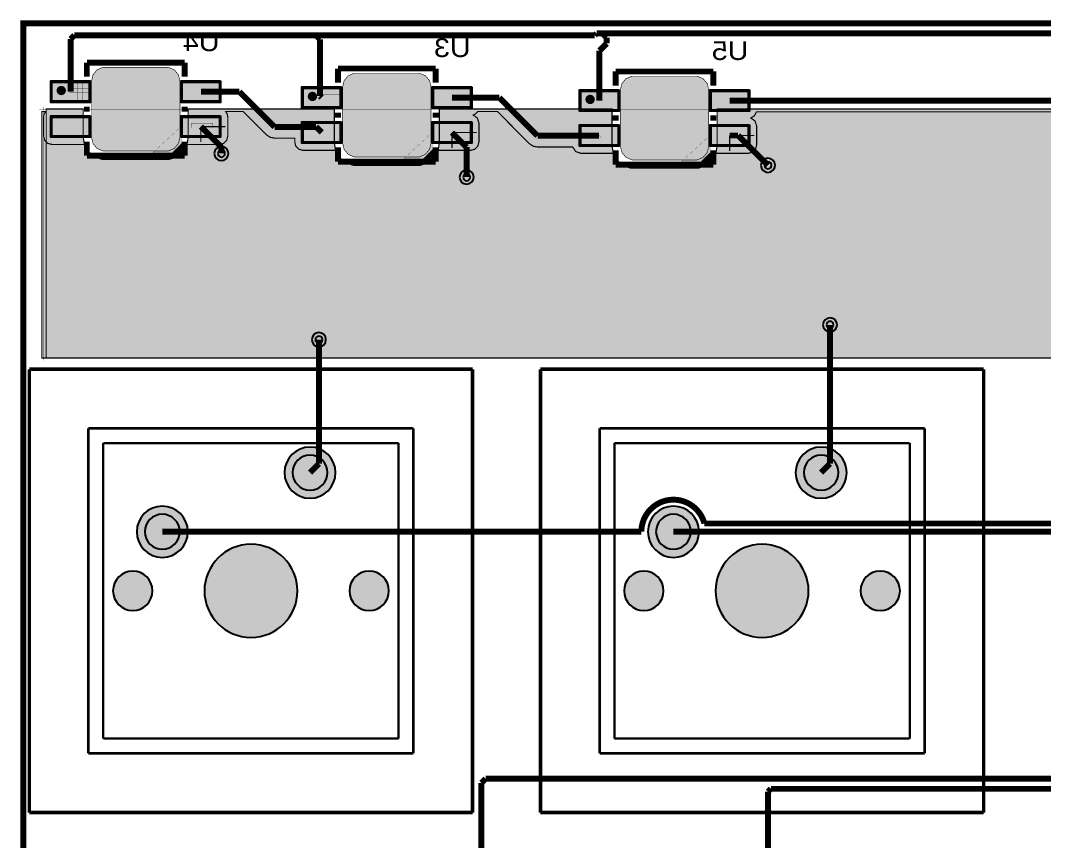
# Model space of a CAD drawing. Header units: millimetres. Extents: x 0 to 100, y 0 to 101.
# Drawn here: x 0.76 to 44.78, y 61.75 to 97.03 of the extents above; entities that cross this region are included whole.
import ezdxf
from ezdxf.enums import TextEntityAlignment as Align

# ---------------------------------------------------------------- set-up
doc = ezdxf.new("R2010")
doc.units = ezdxf.units.MM
doc.header["$MEASUREMENT"] = 0
for name, color, linetype, true_color in [('Board-Outline-Layer', 7, 'Continuous', 0xff00ff), ('Bottom-Layer', 7, 'Continuous', 0x0000ff), ('Bottom-Paste-Mask-Layer', 7, 'Continuous', 0x800000), ('Bottom-Silkscreen-Layer', 7, 'Continuous', 0x66cc33), ('Bottom-Solder-Mask-Layer', 7, 'Continuous', 0xaa00ff), ('Document-Layer', 7, 'Continuous', 0xffffff), ('F.CrtYd', 7, 'Continuous', 0x9069e9), ('Hole-Layer', 7, 'Continuous', 0x222222), ('Multi-Layer', 7, 'Continuous', 0xc0c0c0), ('Top-Assembly-Layer', 7, 'Continuous', 0x33cc99), ('Top-Layer', 7, 'Continuous', 0xff0000), ('Top-Paste-Mask-Layer', 7, 'Continuous', 0x808080), ('Top-Silkscreen-Layer', 7, 'Continuous', 0xffcc00), ('Top-Solder-Mask-Layer', 7, 'Continuous', 0x800080)]:
    doc.layers.add(name, color=color, linetype=linetype, true_color=true_color)
doc.styles.get("Standard").update_dxf_attribs({"font": 'arial.ttf'})

msp = doc.modelspace()

# ---------------------------------------------------------------- hatches: boundary and pattern name
at = {"layer": 'Bottom-Layer'}
for points in [[(3.715, 94.378), (3.715, 93.558), (2.115, 93.558), (2.115, 94.378)], [(9.315, 94.378), (9.315, 93.558), (7.715, 93.558), (7.715, 94.378)], [(14.51, 94.124), (14.51, 93.304), (12.91, 93.304), (12.91, 94.124)], [(20.11, 94.124), (20.11, 93.304), (18.51, 93.304), (18.51, 94.124)], [(26.448, 93.997), (26.448, 93.177), (24.848, 93.177), (24.848, 93.997)], [(32.048, 93.997), (32.048, 93.177), (30.448, 93.177), (30.448, 93.997)], [(99.213, 93.117), (99.213, 82.525), (96.454, 82.525), (96.482, 82.927), (96.366, 83.314), (96.119, 83.633), (95.774, 83.843), (95.377, 83.916), (94.98, 83.843), (94.636, 83.633), (94.389, 83.314), (94.272, 82.927), (94.301, 82.525), (91.136, 82.525), (87.404, 86.257), (87.323, 86.551), (87.12, 86.778), (86.836, 86.89), (86.532, 86.862), (86.272, 86.702), (86.112, 86.443), (86.085, 86.139), (86.197, 85.855), (86.424, 85.651), (86.718, 85.57), (89.763, 82.525), (88.596, 82.525), (86.261, 84.86), (86.18, 85.154), (85.977, 85.381), (85.693, 85.493), (85.389, 85.465), (85.129, 85.305), (84.969, 85.046), (84.942, 84.742), (85.054, 84.458), (85.281, 84.254), (85.575, 84.173), (87.223, 82.525), (81.214, 82.525), (81.242, 82.931), (81.123, 83.32), (80.871, 83.64), (80.521, 83.848), (80.12, 83.916), (79.721, 83.836), (79.378, 83.617), (79.136, 83.289), (76.835, 83.289), (76.649, 83.252), (76.492, 83.147), (75.87, 82.525), (75.337, 82.525), (78.433, 85.621), (79.06, 85.621), (79.04, 85.161), (79.208, 84.732), (79.536, 84.409), (79.966, 84.245), (80.426, 84.27), (80.836, 84.479), (81.127, 84.836), (81.247, 85.28), (81.178, 85.736), (80.93, 86.124), (80.547, 86.378), (80.093, 86.455), (79.938, 86.556), (79.756, 86.591), (78.232, 86.591), (78.047, 86.554), (77.889, 86.449), (73.965, 82.525), (68.733, 82.525), (73.607, 87.399), (79.136, 87.399), (79.391, 87.059), (79.755, 86.84), (80.174, 86.773), (80.588, 86.868), (80.937, 87.111), (81.168, 87.467), (81.249, 87.884), (81.168, 88.301), (80.937, 88.657), (80.588, 88.901), (80.174, 88.996), (79.755, 88.929), (79.391, 88.709), (79.136, 88.369), (73.406, 88.369), (73.22, 88.332), (73.063, 88.227), (67.361, 82.525), (1.679, 82.525), (1.679, 93.117), (1.848, 93.117), (1.78, 93.006), (1.757, 92.878), (1.757, 92.058), (1.805, 91.879), (1.936, 91.748), (2.115, 91.7), (3.508, 91.7), (3.674, 91.402), (3.934, 91.181), (4.255, 91.065), (4.285, 91.061), (4.315, 91.06), (7.115, 91.06), (7.145, 91.061), (7.175, 91.065), (7.496, 91.181), (7.756, 91.402), (7.922, 91.7), (9.315, 91.7), (9.494, 91.748), (9.625, 91.879), (9.673, 92.058), (9.673, 92.878), (9.65, 93.006), (9.582, 93.117), (10.338, 93.117), (11.341, 92.113), (11.498, 92.008), (11.684, 91.971), (12.552, 91.971), (12.552, 91.804), (12.6, 91.625), (12.731, 91.494), (12.91, 91.446), (14.303, 91.446), (14.469, 91.148), (14.729, 90.927), (15.05, 90.811), (15.08, 90.807), (15.11, 90.806), (17.91, 90.806), (17.94, 90.807), (17.97, 90.811), (18.291, 90.927), (18.551, 91.148), (18.717, 91.446), (20.11, 91.446), (20.289, 91.494), (20.42, 91.625), (20.468, 91.804), (20.468, 92.624), (20.4, 92.834), (20.222, 92.964), (20.332, 93.023), (20.415, 93.117), (21.26, 93.117), (22.644, 91.732), (22.801, 91.627), (22.987, 91.59), (24.501, 91.59), (24.628, 91.395), (24.848, 91.319), (26.241, 91.319), (26.407, 91.021), (26.667, 90.8), (26.988, 90.684), (27.018, 90.68), (27.048, 90.679), (29.848, 90.679), (29.878, 90.68), (29.908, 90.684), (30.229, 90.8), (30.489, 91.021), (30.655, 91.319), (32.048, 91.319), (32.227, 91.367), (32.358, 91.498), (32.406, 91.677), (32.406, 92.497), (32.338, 92.707), (32.16, 92.837), (32.315, 92.938), (32.398, 93.102), (55.614, 93.102), (55.673, 93.106), (55.732, 93.117), (79.036, 93.117), (79.071, 92.647), (79.299, 92.234), (79.677, 91.952), (80.137, 91.852), (80.598, 91.952), (80.976, 92.234), (81.203, 92.647), (81.239, 93.117), (94.276, 93.117), (94.311, 92.647), (94.539, 92.234), (94.917, 91.952), (95.377, 91.852), (95.838, 91.952), (96.216, 92.234), (96.443, 92.647), (96.479, 93.117)], [(3.715, 92.878), (3.715, 92.058), (2.115, 92.058), (2.115, 92.878)], [(9.315, 92.878), (9.315, 92.058), (7.715, 92.058), (7.715, 92.878)], [(14.51, 92.624), (14.51, 91.804), (12.91, 91.804), (12.91, 92.624)], [(20.11, 92.624), (20.11, 91.804), (18.51, 91.804), (18.51, 92.624)], [(26.448, 92.497), (26.448, 91.677), (24.848, 91.677), (24.848, 92.497)], [(32.048, 92.497), (32.048, 91.677), (30.448, 91.677), (30.448, 92.497)], [(12.108, 77.597, 1), (14.308, 77.597, 1)], [(34.079, 77.597, 1), (36.279, 77.597, 1)], [(5.758, 75.057, 1), (7.958, 75.057, 1)], [(27.729, 75.057, 1), (29.929, 75.057, 1)], [(8.668, 72.517, 1), (12.668, 72.517, 1)], [(30.639, 72.517, 1), (34.639, 72.517, 1)], [(4.738, 72.517, 1), (6.438, 72.517, 1)], [(14.898, 72.517, 1), (16.598, 72.517, 1)], [(26.709, 72.517, 1), (28.409, 72.517, 1)], [(36.869, 72.517, 1), (38.569, 72.517, 1)]]:
    msp.add_hatch(color=256, dxfattribs=at).paths.add_polyline_path(points)
at = {"layer": 'Bottom-Paste-Mask-Layer'}
for points in [[(3.715, 94.378), (3.715, 93.558), (2.115, 93.558), (2.115, 94.378)], [(9.315, 94.378), (9.315, 93.558), (7.715, 93.558), (7.715, 94.378)], [(14.51, 94.124), (14.51, 93.304), (12.91, 93.304), (12.91, 94.124)], [(20.11, 94.124), (20.11, 93.304), (18.51, 93.304), (18.51, 94.124)], [(26.448, 93.997), (26.448, 93.177), (24.848, 93.177), (24.848, 93.997)], [(32.048, 93.997), (32.048, 93.177), (30.448, 93.177), (30.448, 93.997)], [(3.715, 92.878), (3.715, 92.058), (2.115, 92.058), (2.115, 92.878)], [(9.315, 92.878), (9.315, 92.058), (7.715, 92.058), (7.715, 92.878)], [(14.51, 92.624), (14.51, 91.804), (12.91, 91.804), (12.91, 92.624)], [(20.11, 92.624), (20.11, 91.804), (18.51, 91.804), (18.51, 92.624)], [(26.448, 92.497), (26.448, 91.677), (24.848, 91.677), (24.848, 92.497)], [(32.048, 92.497), (32.048, 91.677), (30.448, 91.677), (30.448, 92.497)], [(12.108, 77.597, 1), (14.308, 77.597, 1)], [(34.079, 77.597, 1), (36.279, 77.597, 1)], [(5.758, 75.057, 1), (7.958, 75.057, 1)], [(27.729, 75.057, 1), (29.929, 75.057, 1)], [(8.668, 72.517, 1), (12.668, 72.517, 1)], [(30.639, 72.517, 1), (34.639, 72.517, 1)], [(4.738, 72.517, 1), (6.438, 72.517, 1)], [(14.898, 72.517, 1), (16.598, 72.517, 1)], [(26.709, 72.517, 1), (28.409, 72.517, 1)], [(36.869, 72.517, 1), (38.569, 72.517, 1)]]:
    msp.add_hatch(color=256, dxfattribs=at).paths.add_polyline_path(points)
at = {"layer": 'Bottom-Silkscreen-Layer'}
for points in [[(7.815, 91.618), (7.815, 91.218), (7.515, 91.218)], [(7.815, 91.618), (7.815, 91.218), (7.515, 91.218)], [(18.61, 91.364), (18.61, 90.964), (18.31, 90.964)], [(18.61, 91.364), (18.61, 90.964), (18.31, 90.964)], [(30.548, 91.237), (30.548, 90.837), (30.248, 90.837)], [(30.548, 91.237), (30.548, 90.837), (30.248, 90.837)]]:
    msp.add_hatch(color=256, dxfattribs=at).paths.add_polyline_path(points)
at = {"layer": 'Bottom-Solder-Mask-Layer'}
for points in [[(3.765, 94.428), (3.765, 93.508), (2.065, 93.508), (2.065, 94.428)], [(9.365, 94.428), (9.365, 93.508), (7.665, 93.508), (7.665, 94.428)], [(14.56, 94.174), (14.56, 93.254), (12.86, 93.254), (12.86, 94.174)], [(20.16, 94.174), (20.16, 93.254), (18.46, 93.254), (18.46, 94.174)], [(26.498, 94.047), (26.498, 93.127), (24.798, 93.127), (24.798, 94.047)], [(32.098, 94.047), (32.098, 93.127), (30.398, 93.127), (30.398, 94.047)], [(3.765, 92.928), (3.765, 92.008), (2.065, 92.008), (2.065, 92.928)], [(9.365, 92.928), (9.365, 92.008), (7.665, 92.008), (7.665, 92.928)], [(14.56, 92.674), (14.56, 91.754), (12.86, 91.754), (12.86, 92.674)], [(20.16, 92.674), (20.16, 91.754), (18.46, 91.754), (18.46, 92.674)], [(26.498, 92.547), (26.498, 91.627), (24.798, 91.627), (24.798, 92.547)], [(32.098, 92.547), (32.098, 91.627), (30.398, 91.627), (30.398, 92.547)], [(12.108, 77.597, 1), (14.308, 77.597, 1)], [(34.079, 77.597, 1), (36.279, 77.597, 1)], [(5.758, 75.057, 1), (7.958, 75.057, 1)], [(27.729, 75.057, 1), (29.929, 75.057, 1)], [(8.668, 72.517, 1), (12.668, 72.517, 1)], [(30.639, 72.517, 1), (34.639, 72.517, 1)], [(4.738, 72.517, 1), (6.438, 72.517, 1)], [(14.898, 72.517, 1), (16.598, 72.517, 1)], [(26.709, 72.517, 1), (28.409, 72.517, 1)], [(36.869, 72.517, 1), (38.569, 72.517, 1)]]:
    msp.add_hatch(color=256, dxfattribs=at).paths.add_polyline_path(points)
at = {"layer": 'Document-Layer'}
for points in [[(3.215, 93.668), (3.215, 94.468), (3.415, 94.468), (3.415, 93.568), (3.315, 93.568), (3.215, 93.568)], [(3.215, 93.668), (3.215, 94.468), (3.415, 94.468), (3.415, 93.568), (3.315, 93.568), (3.215, 93.568)], [(14.01, 93.414), (14.01, 94.214), (14.21, 94.214), (14.21, 93.314), (14.11, 93.314), (14.01, 93.314)], [(14.01, 93.414), (14.01, 94.214), (14.21, 94.214), (14.21, 93.314), (14.11, 93.314), (14.01, 93.314)], [(2.965, 94.118), (3.765, 94.118), (3.765, 93.918), (2.865, 93.918), (2.865, 94.018), (2.865, 94.118)], [(2.965, 94.118), (3.765, 94.118), (3.765, 93.918), (2.865, 93.918), (2.865, 94.018), (2.865, 94.118)], [(13.76, 93.864), (14.56, 93.864), (14.56, 93.664), (13.66, 93.664), (13.66, 93.764), (13.66, 93.864)], [(13.76, 93.864), (14.56, 93.864), (14.56, 93.664), (13.66, 93.664), (13.66, 93.764), (13.66, 93.864)], [(25.948, 93.287), (25.948, 94.087), (26.148, 94.087), (26.148, 93.187), (26.048, 93.187), (25.948, 93.187)], [(25.948, 93.287), (25.948, 94.087), (26.148, 94.087), (26.148, 93.187), (26.048, 93.187), (25.948, 93.187)], [(25.698, 93.737), (26.498, 93.737), (26.498, 93.537), (25.598, 93.537), (25.598, 93.637), (25.598, 93.737)], [(25.698, 93.737), (26.498, 93.737), (26.498, 93.537), (25.598, 93.537), (25.598, 93.637), (25.598, 93.737)], [(7.715, 92.518), (7.715, 91.218), (6.315, 91.218)], [(7.715, 92.518), (7.715, 91.218), (6.315, 91.218)], [(8.215, 92.618), (9.015, 92.618), (9.015, 92.418), (8.115, 92.418), (8.115, 92.518), (8.115, 92.618)], [(8.215, 92.618), (9.015, 92.618), (9.015, 92.418), (8.115, 92.418), (8.115, 92.518), (8.115, 92.618)], [(18.51, 92.264), (18.51, 90.964), (17.11, 90.964)], [(18.51, 92.264), (18.51, 90.964), (17.11, 90.964)], [(19.01, 92.364), (19.81, 92.364), (19.81, 92.164), (18.91, 92.164), (18.91, 92.264), (18.91, 92.364)], [(19.01, 92.364), (19.81, 92.364), (19.81, 92.164), (18.91, 92.164), (18.91, 92.264), (18.91, 92.364)], [(30.448, 92.137), (30.448, 90.837), (29.048, 90.837)], [(30.448, 92.137), (30.448, 90.837), (29.048, 90.837)], [(30.948, 92.237), (31.748, 92.237), (31.748, 92.037), (30.848, 92.037), (30.848, 92.137), (30.848, 92.237)], [(30.948, 92.237), (31.748, 92.237), (31.748, 92.037), (30.848, 92.037), (30.848, 92.137), (30.848, 92.237)]]:
    msp.add_hatch(color=256, dxfattribs=at).paths.add_polyline_path(points)
at = {"layer": 'Hole-Layer'}
for points in [[(12.458, 77.597, 1), (13.958, 77.597, 1)], [(34.429, 77.597, 1), (35.929, 77.597, 1)], [(6.108, 75.057, 1), (7.608, 75.057, 1)], [(28.079, 75.057, 1), (29.579, 75.057, 1)], [(8.668, 72.517, 1), (12.668, 72.517, 1)], [(30.639, 72.517, 1), (34.639, 72.517, 1)], [(4.738, 72.517, 1), (6.438, 72.517, 1)], [(14.898, 72.517, 1), (16.598, 72.517, 1)], [(26.709, 72.517, 1), (28.409, 72.517, 1)], [(36.869, 72.517, 1), (38.569, 72.517, 1)]]:
    msp.add_hatch(color=256, dxfattribs=at).paths.add_polyline_path(points)
at = {"layer": 'Multi-Layer'}
for points in [[(7.615, 92.018), (7.553, 91.744), (7.373, 91.528), (7.115, 91.418), (4.315, 91.418), (4.057, 91.528), (3.877, 91.744), (3.815, 92.018), (3.815, 94.418), (3.877, 94.692), (4.057, 94.908), (4.315, 95.018), (7.115, 95.018), (7.373, 94.908), (7.553, 94.692), (7.615, 94.418)], [(7.615, 92.018), (7.553, 91.744), (7.373, 91.528), (7.115, 91.418), (4.315, 91.418), (4.057, 91.528), (3.877, 91.744), (3.815, 92.018), (3.815, 94.418), (3.877, 94.692), (4.057, 94.908), (4.315, 95.018), (7.115, 95.018), (7.373, 94.908), (7.553, 94.692), (7.615, 94.418)], [(18.41, 91.764), (18.348, 91.49), (18.168, 91.274), (17.91, 91.164), (15.11, 91.164), (14.852, 91.274), (14.672, 91.49), (14.61, 91.764), (14.61, 94.164), (14.672, 94.438), (14.852, 94.654), (15.11, 94.764), (17.91, 94.764), (18.168, 94.654), (18.348, 94.438), (18.41, 94.164)], [(18.41, 91.764), (18.348, 91.49), (18.168, 91.274), (17.91, 91.164), (15.11, 91.164), (14.852, 91.274), (14.672, 91.49), (14.61, 91.764), (14.61, 94.164), (14.672, 94.438), (14.852, 94.654), (15.11, 94.764), (17.91, 94.764), (18.168, 94.654), (18.348, 94.438), (18.41, 94.164)], [(30.348, 91.637), (30.286, 91.363), (30.106, 91.147), (29.848, 91.037), (27.048, 91.037), (26.79, 91.147), (26.61, 91.363), (26.548, 91.637), (26.548, 94.037), (26.61, 94.311), (26.79, 94.527), (27.048, 94.637), (29.848, 94.637), (30.106, 94.527), (30.286, 94.311), (30.348, 94.037)], [(30.348, 91.637), (30.286, 91.363), (30.106, 91.147), (29.848, 91.037), (27.048, 91.037), (26.79, 91.147), (26.61, 91.363), (26.548, 91.637), (26.548, 94.037), (26.61, 94.311), (26.79, 94.527), (27.048, 94.637), (29.848, 94.637), (30.106, 94.527), (30.286, 94.311), (30.348, 94.037)], [(12.108, 77.597, 1), (14.308, 77.597, 1)], [(12.108, 77.597, 1), (14.308, 77.597, 1)], [(12.108, 77.597, 1), (14.308, 77.597, 1)], [(34.079, 77.597, 1), (36.279, 77.597, 1)], [(34.079, 77.597, 1), (36.279, 77.597, 1)], [(34.079, 77.597, 1), (36.279, 77.597, 1)], [(5.758, 75.057, 1), (7.958, 75.057, 1)], [(5.758, 75.057, 1), (7.958, 75.057, 1)], [(5.758, 75.057, 1), (7.958, 75.057, 1)], [(27.729, 75.057, 1), (29.929, 75.057, 1)], [(27.729, 75.057, 1), (29.929, 75.057, 1)], [(27.729, 75.057, 1), (29.929, 75.057, 1)], [(8.668, 72.517, 1), (12.668, 72.517, 1)], [(8.668, 72.517, 1), (12.668, 72.517, 1)], [(8.668, 72.517, 1), (12.668, 72.517, 1)], [(30.639, 72.517, 1), (34.639, 72.517, 1)], [(30.639, 72.517, 1), (34.639, 72.517, 1)], [(30.639, 72.517, 1), (34.639, 72.517, 1)], [(4.738, 72.517, 1), (6.438, 72.517, 1)], [(4.738, 72.517, 1), (6.438, 72.517, 1)], [(4.738, 72.517, 1), (6.438, 72.517, 1)], [(14.898, 72.517, 1), (16.598, 72.517, 1)], [(14.898, 72.517, 1), (16.598, 72.517, 1)], [(14.898, 72.517, 1), (16.598, 72.517, 1)], [(26.709, 72.517, 1), (28.409, 72.517, 1)], [(26.709, 72.517, 1), (28.409, 72.517, 1)], [(26.709, 72.517, 1), (28.409, 72.517, 1)], [(36.869, 72.517, 1), (38.569, 72.517, 1)], [(36.869, 72.517, 1), (38.569, 72.517, 1)], [(36.869, 72.517, 1), (38.569, 72.517, 1)]]:
    msp.add_hatch(color=256, dxfattribs=at).paths.add_polyline_path(points)
at = {"layer": 'Top-Layer'}
for points in [[(72.367, 93.225), (72.54, 93.225), (72.54, 82.525), (1.867, 82.525), (1.867, 93.225), (3.457, 93.225), (3.457, 92.02), (3.512, 91.688), (3.68, 91.395), (3.938, 91.179), (4.255, 91.065), (4.285, 91.061), (4.315, 91.06), (7.115, 91.06), (7.145, 91.061), (7.175, 91.065), (7.492, 91.179), (7.75, 91.395), (7.918, 91.688), (7.973, 92.02), (7.973, 93.225), (14.252, 93.225), (14.252, 91.766), (14.308, 91.434), (14.475, 91.141), (14.733, 90.925), (15.05, 90.811), (15.08, 90.807), (15.11, 90.806), (17.91, 90.806), (17.94, 90.807), (17.97, 90.811), (18.287, 90.925), (18.545, 91.141), (18.713, 91.434), (18.768, 91.766), (18.768, 93.225), (26.19, 93.225), (26.19, 91.639), (26.246, 91.307), (26.413, 91.014), (26.671, 90.798), (26.988, 90.684), (27.018, 90.68), (27.048, 90.679), (29.848, 90.679), (29.878, 90.68), (29.908, 90.684), (30.225, 90.798), (30.483, 91.014), (30.651, 91.307), (30.706, 91.639), (30.706, 93.225), (61.669, 93.225), (61.669, 93.081), (61.717, 92.902), (61.848, 92.771), (62.027, 92.723), (63.027, 92.723), (63.206, 92.771), (63.337, 92.902), (63.385, 93.081), (63.385, 93.225), (63.869, 93.225), (63.869, 93.081), (63.917, 92.902), (64.048, 92.771), (64.227, 92.723), (65.227, 92.723), (65.406, 92.771), (65.537, 92.902), (65.585, 93.081), (65.585, 93.225), (69.285, 93.225), (61.899, 85.839), (61.027, 85.839), (60.848, 85.791), (60.717, 85.66), (60.669, 85.481), (60.669, 84.281), (60.717, 84.102), (60.848, 83.971), (61.027, 83.923), (62.227, 83.923), (62.406, 83.971), (62.537, 84.102), (62.585, 84.281), (62.585, 85.153), (62.669, 85.237), (62.669, 84.281), (62.717, 84.102), (62.848, 83.971), (63.027, 83.923), (64.227, 83.923), (64.406, 83.971), (64.537, 84.102), (64.585, 84.281), (64.585, 85.481), (64.537, 85.66), (64.406, 85.791), (64.227, 85.839), (63.271, 85.839), (67.169, 89.737), (67.169, 88.531), (67.217, 88.352), (67.348, 88.221), (67.527, 88.173), (68.233, 88.173), (65.899, 85.839), (65.027, 85.839), (64.848, 85.791), (64.717, 85.66), (64.669, 85.481), (64.669, 84.281), (64.717, 84.102), (64.848, 83.971), (65.027, 83.923), (66.227, 83.923), (66.406, 83.971), (66.537, 84.102), (66.585, 84.281), (66.585, 85.153), (72.225, 90.793), (72.33, 90.95), (72.367, 91.136)], [(12.108, 77.597, 1), (14.308, 77.597, 1)], [(34.079, 77.597, 1), (36.279, 77.597, 1)], [(5.758, 75.057, 1), (7.958, 75.057, 1)], [(27.729, 75.057, 1), (29.929, 75.057, 1)], [(8.668, 72.517, 1), (12.668, 72.517, 1)], [(30.639, 72.517, 1), (34.639, 72.517, 1)], [(4.738, 72.517, 1), (6.438, 72.517, 1)], [(14.898, 72.517, 1), (16.598, 72.517, 1)], [(26.709, 72.517, 1), (28.409, 72.517, 1)], [(36.869, 72.517, 1), (38.569, 72.517, 1)]]:
    msp.add_hatch(color=256, dxfattribs=at).paths.add_polyline_path(points)
at = {"layer": 'Top-Paste-Mask-Layer'}
for points in [[(12.108, 77.597, 1), (14.308, 77.597, 1)], [(34.079, 77.597, 1), (36.279, 77.597, 1)], [(5.758, 75.057, 1), (7.958, 75.057, 1)], [(27.729, 75.057, 1), (29.929, 75.057, 1)], [(8.668, 72.517, 1), (12.668, 72.517, 1)], [(30.639, 72.517, 1), (34.639, 72.517, 1)], [(4.738, 72.517, 1), (6.438, 72.517, 1)], [(14.898, 72.517, 1), (16.598, 72.517, 1)], [(26.709, 72.517, 1), (28.409, 72.517, 1)], [(36.869, 72.517, 1), (38.569, 72.517, 1)]]:
    msp.add_hatch(color=256, dxfattribs=at).paths.add_polyline_path(points)
at = {"layer": 'Top-Solder-Mask-Layer'}
for points in [[(12.108, 77.597, 1), (14.308, 77.597, 1)], [(34.079, 77.597, 1), (36.279, 77.597, 1)], [(5.758, 75.057, 1), (7.958, 75.057, 1)], [(27.729, 75.057, 1), (29.929, 75.057, 1)], [(8.668, 72.517, 1), (12.668, 72.517, 1)], [(30.639, 72.517, 1), (34.639, 72.517, 1)], [(4.738, 72.517, 1), (6.438, 72.517, 1)], [(14.898, 72.517, 1), (16.598, 72.517, 1)], [(26.709, 72.517, 1), (28.409, 72.517, 1)], [(36.869, 72.517, 1), (38.569, 72.517, 1)]]:
    msp.add_hatch(color=256, dxfattribs=at).paths.add_polyline_path(points)

# ---------------------------------------------------------------- linework, layer by layer
at = {"layer": 'Board-Outline-Layer', "const_width": 0.254}
msp.add_lwpolyline([(0.889, -0.127), (0.889, 96.901), (99.822, 96.901), (99.822, -0.127)], close=True, dxfattribs=at)
at = {"layer": 'Bottom-Layer'}
for points, const_width in [([(2.915, 96.227), (3.082, 96.393)], 0.254), ([(3.082, 96.393), (13.462, 96.393)], 0.254), ([(13.462, 96.393), (13.642, 96.214)], 0.254), ([(13.462, 96.393), (25.446, 96.393)], 0.254), ([(25.446, 96.393), (25.527, 96.474)], 0.254), ([(25.527, 96.474), (25.781, 96.474)], 0.254), ([(25.781, 96.474), (25.961, 96.295)], 0.254), ([(25.781, 96.474), (71.674, 96.474)], 0.254), ([(25.961, 96.295), (25.961, 96.041)], 0.254), ([(2.915, 93.968), (2.915, 96.227)], 0.254), ([(13.642, 96.214), (13.642, 93.783)], 0.254), ([(25.961, 96.041), (25.648, 95.728)], 0.254), ([(25.648, 95.728), (25.648, 93.587)], 0.254), ([(8.515, 93.968), (10.172, 93.968)], 0.254), ([(10.172, 93.968), (11.684, 92.456)], 0.254), ([(13.642, 93.783), (13.71, 93.714)], 0.254), ([(19.31, 93.714), (21.348, 93.714)], 0.254), ([(21.348, 93.714), (22.987, 92.075)], 0.254), ([(31.248, 93.587), (55.614, 93.587)], 0.254), ([(67.361, 82.525), (1.679, 82.525), (1.679, 93.117), (1.848, 93.117), (1.78, 93.006), (1.757, 92.878), (1.757, 92.058), (1.805, 91.879), (1.936, 91.748), (2.115, 91.7), (3.508, 91.7), (3.674, 91.402), (3.934, 91.181), (4.255, 91.065), (4.285, 91.061), (4.315, 91.06), (7.115, 91.06), (7.145, 91.061), (7.175, 91.065), (7.496, 91.181), (7.756, 91.402), (7.922, 91.7), (9.315, 91.7), (9.494, 91.748), (9.625, 91.879), (9.673, 92.058), (9.673, 92.878), (9.65, 93.006), (9.582, 93.117), (10.338, 93.117), (11.341, 92.113), (11.498, 92.008), (11.684, 91.971), (12.552, 91.971), (12.552, 91.804), (12.6, 91.625), (12.731, 91.494), (12.91, 91.446), (14.303, 91.446), (14.469, 91.148), (14.729, 90.927), (15.05, 90.811), (15.08, 90.807), (15.11, 90.806), (17.91, 90.806), (17.94, 90.807), (17.97, 90.811), (18.291, 90.927), (18.551, 91.148), (18.717, 91.446), (20.11, 91.446), (20.289, 91.494), (20.42, 91.625), (20.468, 91.804), (20.468, 92.624), (20.4, 92.834), (20.222, 92.964), (20.332, 93.023), (20.415, 93.117), (21.26, 93.117), (22.644, 91.732), (22.801, 91.627), (22.987, 91.59), (24.501, 91.59), (24.628, 91.395), (24.848, 91.319), (26.241, 91.319), (26.407, 91.021), (26.667, 90.8), (26.988, 90.684), (27.018, 90.68), (27.048, 90.679), (29.848, 90.679), (29.878, 90.68), (29.908, 90.684), (30.229, 90.8), (30.489, 91.021), (30.655, 91.319), (32.048, 91.319), (32.227, 91.367), (32.358, 91.498), (32.406, 91.677), (32.406, 92.497), (32.338, 92.707), (32.16, 92.837), (32.315, 92.938), (32.398, 93.102), (55.614, 93.102)], 0.0508), ([(8.515, 92.468), (9.398, 91.585)], 0.254), ([(8.515, 92.468), (9.572, 92.468)], 0.0508), ([(8.515, 92.468), (8.515, 91.802)], 0.0508), ([(11.684, 92.456), (13.468, 92.456)], 0.254), ([(13.468, 92.456), (13.71, 92.214)], 0.254), ([(19.31, 92.214), (19.939, 91.585)], 0.254), ([(19.31, 92.214), (20.367, 92.214)], 0.0508), ([(19.31, 92.214), (19.31, 91.548)], 0.0508), ([(22.987, 92.075), (25.636, 92.075)], 0.254), ([(25.636, 92.075), (25.648, 92.087)], 0.254), ([(31.248, 92.087), (31.611, 92.087)], 0.254), ([(31.248, 92.087), (32.305, 92.087)], 0.0508), ([(31.248, 92.087), (31.248, 91.421)], 0.0508), ([(31.611, 92.087), (32.893, 90.805)], 0.254), ([(9.398, 91.585), (9.398, 91.313)], 0.254), ([(19.939, 91.585), (19.939, 90.297)], 0.254), ([(13.589, 77.978), (13.589, 83.312)], 0.254), ([(13.208, 77.597), (13.589, 77.978)], 0.254)]:
    msp.add_lwpolyline(points, dxfattribs=dict(at, const_width=const_width))
for points in [[(3.715, 94.378), (3.715, 93.558), (2.115, 93.558), (2.115, 94.378)], [(9.315, 94.378), (9.315, 93.558), (7.715, 93.558), (7.715, 94.378)], [(14.51, 94.124), (14.51, 93.304), (12.91, 93.304), (12.91, 94.124)], [(20.11, 94.124), (20.11, 93.304), (18.51, 93.304), (18.51, 94.124)], [(26.448, 93.997), (26.448, 93.177), (24.848, 93.177), (24.848, 93.997)], [(32.048, 93.997), (32.048, 93.177), (30.448, 93.177), (30.448, 93.997)], [(3.715, 92.878), (3.715, 92.058), (2.115, 92.058), (2.115, 92.878)], [(9.315, 92.878), (9.315, 92.058), (7.715, 92.058), (7.715, 92.878)], [(14.51, 92.624), (14.51, 91.804), (12.91, 91.804), (12.91, 92.624)], [(20.11, 92.624), (20.11, 91.804), (18.51, 91.804), (18.51, 92.624)], [(26.448, 92.497), (26.448, 91.677), (24.848, 91.677), (24.848, 92.497)], [(32.048, 92.497), (32.048, 91.677), (30.448, 91.677), (30.448, 92.497)]]:
    msp.add_lwpolyline(points, close=True, dxfattribs=at)
at = {"layer": 'Bottom-Layer', "const_width": 0.00508}
msp.add_lwpolyline([(1.577, 82.423), (1.577, 93.218), (99.314, 93.218), (99.314, 82.423)], close=True, dxfattribs=at)
at = {"layer": 'Bottom-Layer'}
for points in [[(12.108, 77.597, 1), (14.308, 77.597, 1)], [(34.079, 77.597, 1), (36.279, 77.597, 1)], [(5.758, 75.057, 1), (7.958, 75.057, 1)], [(27.729, 75.057, 1), (29.929, 75.057, 1)], [(30.639, 72.517, 1), (34.639, 72.517, 1)], [(14.898, 72.517, 1), (16.598, 72.517, 1)], [(26.709, 72.517, 1), (28.409, 72.517, 1)]]:
    msp.add_lwpolyline(points, format="xyb", close=True, dxfattribs=at)
for points in [[(8.668, 72.517, 1), (12.668, 72.517), (12.668, 72.517, 1), (8.668, 72.517)], [(4.738, 72.517, 1), (6.438, 72.517), (6.438, 72.517, 1), (4.738, 72.517)], [(36.869, 72.517, 1), (38.569, 72.517), (38.569, 72.517, 1), (36.869, 72.517)]]:
    msp.add_lwpolyline(points, format="xyb", dxfattribs=at)
at = {"layer": 'Bottom-Paste-Mask-Layer'}
for points in [[(3.715, 94.378), (3.715, 93.558), (2.115, 93.558), (2.115, 94.378)], [(9.315, 94.378), (9.315, 93.558), (7.715, 93.558), (7.715, 94.378)], [(14.51, 94.124), (14.51, 93.304), (12.91, 93.304), (12.91, 94.124)], [(20.11, 94.124), (20.11, 93.304), (18.51, 93.304), (18.51, 94.124)], [(26.448, 93.997), (26.448, 93.177), (24.848, 93.177), (24.848, 93.997)], [(32.048, 93.997), (32.048, 93.177), (30.448, 93.177), (30.448, 93.997)], [(3.715, 92.878), (3.715, 92.058), (2.115, 92.058), (2.115, 92.878)], [(9.315, 92.878), (9.315, 92.058), (7.715, 92.058), (7.715, 92.878)], [(14.51, 92.624), (14.51, 91.804), (12.91, 91.804), (12.91, 92.624)], [(20.11, 92.624), (20.11, 91.804), (18.51, 91.804), (18.51, 92.624)], [(26.448, 92.497), (26.448, 91.677), (24.848, 91.677), (24.848, 92.497)], [(32.048, 92.497), (32.048, 91.677), (30.448, 91.677), (30.448, 92.497)]]:
    msp.add_lwpolyline(points, close=True, dxfattribs=at)
for points in [[(12.108, 77.597, 1), (14.308, 77.597, 1)], [(34.079, 77.597, 1), (36.279, 77.597, 1)], [(5.758, 75.057, 1), (7.958, 75.057, 1)], [(27.729, 75.057, 1), (29.929, 75.057, 1)], [(30.639, 72.517, 1), (34.639, 72.517, 1)], [(14.898, 72.517, 1), (16.598, 72.517, 1)], [(26.709, 72.517, 1), (28.409, 72.517, 1)]]:
    msp.add_lwpolyline(points, format="xyb", close=True, dxfattribs=at)
for points in [[(8.668, 72.517, 1), (12.668, 72.517), (12.668, 72.517, 1), (8.668, 72.517)], [(4.738, 72.517, 1), (6.438, 72.517), (6.438, 72.517, 1), (4.738, 72.517)], [(36.869, 72.517, 1), (38.569, 72.517), (38.569, 72.517, 1), (36.869, 72.517)]]:
    msp.add_lwpolyline(points, format="xyb", dxfattribs=at)
at = {"layer": 'Bottom-Silkscreen-Layer', "const_width": 0.254}
for points in [[(3.615, 95.218), (3.615, 94.609)], [(7.815, 95.218), (3.615, 95.218)], [(3.615, 95.218), (3.615, 94.609)], [(7.815, 95.218), (3.615, 95.218)], [(7.815, 95.218), (7.815, 94.609)], [(7.815, 95.218), (7.815, 94.609)], [(14.41, 94.964), (14.41, 94.355)], [(18.61, 94.964), (14.41, 94.964)], [(14.41, 94.964), (14.41, 94.355)], [(18.61, 94.964), (14.41, 94.964)], [(18.61, 94.964), (18.61, 94.355)], [(18.61, 94.964), (18.61, 94.355)], [(26.348, 94.837), (26.348, 94.228)], [(30.548, 94.837), (26.348, 94.837)], [(26.348, 94.837), (26.348, 94.228)], [(30.548, 94.837), (26.348, 94.837)], [(30.548, 94.837), (30.548, 94.228)], [(30.548, 94.837), (30.548, 94.228)], [(3.615, 93.327), (3.615, 93.109)], [(3.615, 93.327), (3.615, 93.109)], [(7.815, 93.327), (7.815, 93.109)], [(7.815, 93.327), (7.815, 93.109)], [(14.41, 93.073), (14.41, 92.855)], [(14.41, 93.073), (14.41, 92.855)], [(18.61, 93.073), (18.61, 92.855)], [(18.61, 93.073), (18.61, 92.855)], [(26.348, 92.946), (26.348, 92.728)], [(26.348, 92.946), (26.348, 92.728)], [(30.548, 92.946), (30.548, 92.728)], [(30.548, 92.946), (30.548, 92.728)], [(3.615, 91.827), (3.615, 91.318)], [(3.615, 91.827), (3.615, 91.318)], [(7.816, 91.697), (7.336, 91.219)], [(7.816, 91.697), (7.336, 91.219)], [(7.815, 91.827), (7.815, 91.318)], [(7.815, 91.827), (7.815, 91.318)], [(14.41, 91.573), (14.41, 91.064)], [(14.41, 91.573), (14.41, 91.064)], [(18.611, 91.443), (18.131, 90.965)], [(18.611, 91.443), (18.131, 90.965)], [(18.61, 91.573), (18.61, 91.064)], [(18.61, 91.573), (18.61, 91.064)], [(26.348, 91.446), (26.348, 90.937)], [(26.348, 91.446), (26.348, 90.937)], [(30.548, 91.446), (30.548, 90.937)], [(30.548, 91.446), (30.548, 90.937)], [(3.615, 91.318), (3.615, 91.218)], [(3.615, 91.318), (3.615, 91.218)], [(3.615, 91.218), (7.815, 91.218)], [(3.615, 91.218), (7.815, 91.218)], [(7.336, 91.219), (7.257, 91.219)], [(7.336, 91.219), (7.257, 91.219)], [(7.815, 91.318), (7.815, 91.218)], [(7.815, 91.318), (7.815, 91.218)], [(14.41, 91.064), (14.41, 90.964)], [(14.41, 91.064), (14.41, 90.964)], [(18.61, 91.064), (18.61, 90.964)], [(18.61, 91.064), (18.61, 90.964)], [(30.549, 91.316), (30.069, 90.838)], [(30.549, 91.316), (30.069, 90.838)], [(14.41, 90.964), (18.61, 90.964)], [(14.41, 90.964), (18.61, 90.964)], [(18.131, 90.965), (18.052, 90.965)], [(18.131, 90.965), (18.052, 90.965)], [(26.348, 90.937), (26.348, 90.837)], [(26.348, 90.937), (26.348, 90.837)], [(26.348, 90.837), (30.548, 90.837)], [(26.348, 90.837), (30.548, 90.837)], [(30.069, 90.838), (29.99, 90.838)], [(30.069, 90.838), (29.99, 90.838)], [(30.548, 90.937), (30.548, 90.837)], [(30.548, 90.937), (30.548, 90.837)]]:
    msp.add_lwpolyline(points, dxfattribs=at)
at = {"layer": 'Bottom-Silkscreen-Layer', "const_width": 0.00508}
for points in [[(7.815, 91.618), (7.815, 91.218), (7.515, 91.218)], [(7.815, 91.618), (7.815, 91.218), (7.515, 91.218)], [(18.61, 91.364), (18.61, 90.964), (18.31, 90.964)], [(18.61, 91.364), (18.61, 90.964), (18.31, 90.964)], [(30.548, 91.237), (30.548, 90.837), (30.248, 90.837)], [(30.548, 91.237), (30.548, 90.837), (30.248, 90.837)]]:
    msp.add_lwpolyline(points, close=True, dxfattribs=at)
at = {"layer": 'Bottom-Solder-Mask-Layer'}
for points in [[(3.765, 94.428), (3.765, 93.508), (2.065, 93.508), (2.065, 94.428)], [(9.365, 94.428), (9.365, 93.508), (7.665, 93.508), (7.665, 94.428)], [(14.56, 94.174), (14.56, 93.254), (12.86, 93.254), (12.86, 94.174)], [(20.16, 94.174), (20.16, 93.254), (18.46, 93.254), (18.46, 94.174)], [(26.498, 94.047), (26.498, 93.127), (24.798, 93.127), (24.798, 94.047)], [(32.098, 94.047), (32.098, 93.127), (30.398, 93.127), (30.398, 94.047)], [(3.765, 92.928), (3.765, 92.008), (2.065, 92.008), (2.065, 92.928)], [(9.365, 92.928), (9.365, 92.008), (7.665, 92.008), (7.665, 92.928)], [(14.56, 92.674), (14.56, 91.754), (12.86, 91.754), (12.86, 92.674)], [(20.16, 92.674), (20.16, 91.754), (18.46, 91.754), (18.46, 92.674)], [(26.498, 92.547), (26.498, 91.627), (24.798, 91.627), (24.798, 92.547)], [(32.098, 92.547), (32.098, 91.627), (30.398, 91.627), (30.398, 92.547)]]:
    msp.add_lwpolyline(points, close=True, dxfattribs=at)
for points in [[(12.108, 77.597, 1), (14.308, 77.597, 1)], [(34.079, 77.597, 1), (36.279, 77.597, 1)], [(5.758, 75.057, 1), (7.958, 75.057, 1)], [(27.729, 75.057, 1), (29.929, 75.057, 1)], [(30.639, 72.517, 1), (34.639, 72.517, 1)], [(14.898, 72.517, 1), (16.598, 72.517, 1)], [(26.709, 72.517, 1), (28.409, 72.517, 1)]]:
    msp.add_lwpolyline(points, format="xyb", close=True, dxfattribs=at)
for points in [[(8.668, 72.517, 1), (12.668, 72.517), (12.668, 72.517, 1), (8.668, 72.517)], [(4.738, 72.517, 1), (6.438, 72.517), (6.438, 72.517, 1), (4.738, 72.517)], [(36.869, 72.517, 1), (38.569, 72.517), (38.569, 72.517, 1), (36.869, 72.517)]]:
    msp.add_lwpolyline(points, format="xyb", dxfattribs=at)
at = {"layer": 'Document-Layer', "const_width": 0.2}
for points in [[(2.415, 94.018, 1), (2.615, 94.018, 1)], [(2.415, 94.018, 1), (2.615, 94.018, 1)], [(25.148, 93.637, 1), (25.348, 93.637, 1)], [(25.148, 93.637, 1), (25.348, 93.637, 1)]]:
    msp.add_lwpolyline(points, format="xyb", close=True, dxfattribs=at)
at = {"layer": 'Document-Layer', "const_width": 0.00508}
for points in [[(3.215, 93.668), (3.215, 94.468), (3.415, 94.468), (3.415, 93.568), (3.315, 93.568), (3.215, 93.568)], [(3.215, 93.668), (3.215, 94.468), (3.415, 94.468), (3.415, 93.568), (3.315, 93.568), (3.215, 93.568)], [(14.01, 93.414), (14.01, 94.214), (14.21, 94.214), (14.21, 93.314), (14.11, 93.314), (14.01, 93.314)], [(14.01, 93.414), (14.01, 94.214), (14.21, 94.214), (14.21, 93.314), (14.11, 93.314), (14.01, 93.314)], [(2.965, 94.118), (3.765, 94.118), (3.765, 93.918), (2.865, 93.918), (2.865, 94.018), (2.865, 94.118)], [(2.965, 94.118), (3.765, 94.118), (3.765, 93.918), (2.865, 93.918), (2.865, 94.018), (2.865, 94.118)], [(13.76, 93.864), (14.56, 93.864), (14.56, 93.664), (13.66, 93.664), (13.66, 93.764), (13.66, 93.864)], [(13.76, 93.864), (14.56, 93.864), (14.56, 93.664), (13.66, 93.664), (13.66, 93.764), (13.66, 93.864)], [(25.948, 93.287), (25.948, 94.087), (26.148, 94.087), (26.148, 93.187), (26.048, 93.187), (25.948, 93.187)], [(25.948, 93.287), (25.948, 94.087), (26.148, 94.087), (26.148, 93.187), (26.048, 93.187), (25.948, 93.187)], [(25.698, 93.737), (26.498, 93.737), (26.498, 93.537), (25.598, 93.537), (25.598, 93.637), (25.598, 93.737)], [(25.698, 93.737), (26.498, 93.737), (26.498, 93.537), (25.598, 93.537), (25.598, 93.637), (25.598, 93.737)], [(7.715, 92.518), (7.715, 91.218), (6.315, 91.218)], [(7.715, 92.518), (7.715, 91.218), (6.315, 91.218)], [(8.215, 92.618), (9.015, 92.618), (9.015, 92.418), (8.115, 92.418), (8.115, 92.518), (8.115, 92.618)], [(8.215, 92.618), (9.015, 92.618), (9.015, 92.418), (8.115, 92.418), (8.115, 92.518), (8.115, 92.618)], [(18.51, 92.264), (18.51, 90.964), (17.11, 90.964)], [(18.51, 92.264), (18.51, 90.964), (17.11, 90.964)], [(19.01, 92.364), (19.81, 92.364), (19.81, 92.164), (18.91, 92.164), (18.91, 92.264), (18.91, 92.364)], [(19.01, 92.364), (19.81, 92.364), (19.81, 92.164), (18.91, 92.164), (18.91, 92.264), (18.91, 92.364)], [(30.448, 92.137), (30.448, 90.837), (29.048, 90.837)], [(30.448, 92.137), (30.448, 90.837), (29.048, 90.837)], [(30.948, 92.237), (31.748, 92.237), (31.748, 92.037), (30.848, 92.037), (30.848, 92.137), (30.848, 92.237)], [(30.948, 92.237), (31.748, 92.237), (31.748, 92.037), (30.848, 92.037), (30.848, 92.137), (30.848, 92.237)]]:
    msp.add_lwpolyline(points, close=True, dxfattribs=at)
at = {"layer": 'Document-Layer', "const_width": 0.2}
msp.add_lwpolyline([(13.21, 93.764, 1), (13.41, 93.764), (13.41, 93.764, 1), (13.21, 93.764)], format="xyb", dxfattribs=at)
msp.add_lwpolyline([(13.21, 93.764, 1), (13.41, 93.764), (13.41, 93.764, 1), (13.21, 93.764)], format="xyb", dxfattribs=at)
at = {"layer": 'F.CrtYd', "const_width": 0.15}
for points in [[(1.143, 82.042), (20.193, 82.042)], [(1.143, 62.992), (1.143, 82.042)], [(1.143, 82.042), (20.193, 82.042)], [(1.143, 62.992), (1.143, 82.042)], [(20.193, 82.042), (20.193, 62.992)], [(20.193, 82.042), (20.193, 62.992)], [(23.114, 82.042), (42.164, 82.042)], [(23.114, 62.992), (23.114, 82.042)], [(23.114, 82.042), (42.164, 82.042)], [(23.114, 62.992), (23.114, 82.042)], [(42.164, 82.042), (42.164, 62.992)], [(42.164, 82.042), (42.164, 62.992)], [(20.193, 62.992), (1.143, 62.992)], [(20.193, 62.992), (1.143, 62.992)], [(42.164, 62.992), (23.114, 62.992)], [(42.164, 62.992), (23.114, 62.992)]]:
    msp.add_lwpolyline(points, dxfattribs=at)
at = {"layer": 'Hole-Layer'}
for points in [[(9.246, 91.313, 1), (9.551, 91.313), (9.551, 91.313, 1), (9.246, 91.313)], [(13.437, 83.312, 1), (13.742, 83.312), (13.742, 83.312, 1), (13.437, 83.312)], [(34.429, 77.597, 1), (35.929, 77.597), (35.929, 77.597, 1), (34.429, 77.597)], [(28.079, 75.057, 1), (29.579, 75.057), (29.579, 75.057, 1), (28.079, 75.057)], [(8.668, 72.517, 1), (12.668, 72.517), (12.668, 72.517, 1), (8.668, 72.517)], [(4.738, 72.517, 1), (6.438, 72.517), (6.438, 72.517, 1), (4.738, 72.517)], [(36.869, 72.517, 1), (38.569, 72.517), (38.569, 72.517, 1), (36.869, 72.517)]]:
    msp.add_lwpolyline(points, format="xyb", dxfattribs=at)
for points in [[(32.741, 90.805, 1), (33.046, 90.805, 1)], [(19.787, 90.297, 1), (20.092, 90.297, 1)], [(35.408, 83.947, 1), (35.713, 83.947, 1)], [(12.458, 77.597, 1), (13.958, 77.597, 1)], [(6.108, 75.057, 1), (7.608, 75.057, 1)], [(30.639, 72.517, 1), (34.639, 72.517, 1)], [(14.898, 72.517, 1), (16.598, 72.517, 1)], [(26.709, 72.517, 1), (28.409, 72.517, 1)]]:
    msp.add_lwpolyline(points, format="xyb", close=True, dxfattribs=at)
at = {"layer": 'Multi-Layer', "const_width": 0.0254}
for points in [[(7.615, 92.018), (7.553, 91.744), (7.373, 91.528), (7.115, 91.418), (4.315, 91.418), (4.057, 91.528), (3.877, 91.744), (3.815, 92.018), (3.815, 94.418), (3.877, 94.692), (4.057, 94.908), (4.315, 95.018), (7.115, 95.018), (7.373, 94.908), (7.553, 94.692), (7.615, 94.418)], [(7.615, 92.018), (7.553, 91.744), (7.373, 91.528), (7.115, 91.418), (4.315, 91.418), (4.057, 91.528), (3.877, 91.744), (3.815, 92.018), (3.815, 94.418), (3.877, 94.692), (4.057, 94.908), (4.315, 95.018), (7.115, 95.018), (7.373, 94.908), (7.553, 94.692), (7.615, 94.418)], [(18.41, 91.764), (18.348, 91.49), (18.168, 91.274), (17.91, 91.164), (15.11, 91.164), (14.852, 91.274), (14.672, 91.49), (14.61, 91.764), (14.61, 94.164), (14.672, 94.438), (14.852, 94.654), (15.11, 94.764), (17.91, 94.764), (18.168, 94.654), (18.348, 94.438), (18.41, 94.164)], [(18.41, 91.764), (18.348, 91.49), (18.168, 91.274), (17.91, 91.164), (15.11, 91.164), (14.852, 91.274), (14.672, 91.49), (14.61, 91.764), (14.61, 94.164), (14.672, 94.438), (14.852, 94.654), (15.11, 94.764), (17.91, 94.764), (18.168, 94.654), (18.348, 94.438), (18.41, 94.164)], [(30.348, 91.637), (30.286, 91.363), (30.106, 91.147), (29.848, 91.037), (27.048, 91.037), (26.79, 91.147), (26.61, 91.363), (26.548, 91.637), (26.548, 94.037), (26.61, 94.311), (26.79, 94.527), (27.048, 94.637), (29.848, 94.637), (30.106, 94.527), (30.286, 94.311), (30.348, 94.037)], [(30.348, 91.637), (30.286, 91.363), (30.106, 91.147), (29.848, 91.037), (27.048, 91.037), (26.79, 91.147), (26.61, 91.363), (26.548, 91.637), (26.548, 94.037), (26.61, 94.311), (26.79, 94.527), (27.048, 94.637), (29.848, 94.637), (30.106, 94.527), (30.286, 94.311), (30.348, 94.037)]]:
    msp.add_lwpolyline(points, close=True, dxfattribs=at)
at = {"layer": 'Multi-Layer'}
for points in [[(9.093, 91.313, 1), (9.703, 91.313), (9.703, 91.313, 1), (9.093, 91.313)], [(19.634, 90.297, 1), (20.244, 90.297), (20.244, 90.297, 1), (19.634, 90.297)], [(13.284, 83.312, 1), (13.894, 83.312), (13.894, 83.312, 1), (13.284, 83.312)], [(8.668, 72.517, 1), (12.668, 72.517), (12.668, 72.517, 1), (8.668, 72.517)], [(8.668, 72.517, 1), (12.668, 72.517), (12.668, 72.517, 1), (8.668, 72.517)], [(8.668, 72.517, 1), (12.668, 72.517), (12.668, 72.517, 1), (8.668, 72.517)], [(4.738, 72.517, 1), (6.438, 72.517), (6.438, 72.517, 1), (4.738, 72.517)], [(4.738, 72.517, 1), (6.438, 72.517), (6.438, 72.517, 1), (4.738, 72.517)], [(4.738, 72.517, 1), (6.438, 72.517), (6.438, 72.517, 1), (4.738, 72.517)], [(36.869, 72.517, 1), (38.569, 72.517), (38.569, 72.517, 1), (36.869, 72.517)], [(36.869, 72.517, 1), (38.569, 72.517), (38.569, 72.517, 1), (36.869, 72.517)], [(36.869, 72.517, 1), (38.569, 72.517), (38.569, 72.517, 1), (36.869, 72.517)]]:
    msp.add_lwpolyline(points, format="xyb", dxfattribs=at)
for points in [[(32.588, 90.805, 1), (33.198, 90.805, 1)], [(35.255, 83.947, 1), (35.865, 83.947, 1)], [(12.108, 77.597, 1), (14.308, 77.597, 1)], [(12.108, 77.597, 1), (14.308, 77.597, 1)], [(12.108, 77.597, 1), (14.308, 77.597, 1)], [(34.079, 77.597, 1), (36.279, 77.597, 1)], [(34.079, 77.597, 1), (36.279, 77.597, 1)], [(34.079, 77.597, 1), (36.279, 77.597, 1)], [(5.758, 75.057, 1), (7.958, 75.057, 1)], [(5.758, 75.057, 1), (7.958, 75.057, 1)], [(5.758, 75.057, 1), (7.958, 75.057, 1)], [(27.729, 75.057, 1), (29.929, 75.057, 1)], [(27.729, 75.057, 1), (29.929, 75.057, 1)], [(27.729, 75.057, 1), (29.929, 75.057, 1)], [(30.639, 72.517, 1), (34.639, 72.517, 1)], [(30.639, 72.517, 1), (34.639, 72.517, 1)], [(30.639, 72.517, 1), (34.639, 72.517, 1)], [(14.898, 72.517, 1), (16.598, 72.517, 1)], [(14.898, 72.517, 1), (16.598, 72.517, 1)], [(14.898, 72.517, 1), (16.598, 72.517, 1)], [(26.709, 72.517, 1), (28.409, 72.517, 1)], [(26.709, 72.517, 1), (28.409, 72.517, 1)], [(26.709, 72.517, 1), (28.409, 72.517, 1)]]:
    msp.add_lwpolyline(points, format="xyb", close=True, dxfattribs=at)
at = {"layer": 'Top-Assembly-Layer', "const_width": 0.1}
for points in [[(4.318, 78.867), (17.018, 78.867)], [(4.318, 66.167), (4.318, 78.867)], [(4.318, 78.867), (17.018, 78.867)], [(4.318, 66.167), (4.318, 78.867)], [(17.018, 78.867), (17.018, 66.167)], [(17.018, 78.867), (17.018, 66.167)], [(26.289, 78.867), (38.989, 78.867)], [(26.289, 66.167), (26.289, 78.867)], [(26.289, 78.867), (38.989, 78.867)], [(26.289, 66.167), (26.289, 78.867)], [(38.989, 78.867), (38.989, 66.167)], [(38.989, 78.867), (38.989, 66.167)], [(17.018, 66.167), (4.318, 66.167)], [(17.018, 66.167), (4.318, 66.167)], [(38.989, 66.167), (26.289, 66.167)], [(38.989, 66.167), (26.289, 66.167)]]:
    msp.add_lwpolyline(points, dxfattribs=at)
at = {"layer": 'Top-Layer', "const_width": 0.00508}
msp.add_lwpolyline([(1.765, 82.423), (1.765, 93.327), (99.314, 93.327), (99.314, 82.423)], close=True, dxfattribs=at)
at = {"layer": 'Top-Layer'}
for points, const_width in [([(72.54, 82.525), (1.867, 82.525), (1.867, 93.225), (3.457, 93.225), (3.457, 92.02), (3.512, 91.688), (3.68, 91.395), (3.938, 91.179), (4.255, 91.065), (4.285, 91.061), (4.315, 91.06), (7.115, 91.06), (7.145, 91.061), (7.175, 91.065), (7.492, 91.179), (7.75, 91.395), (7.918, 91.688), (7.973, 92.02), (7.973, 93.225), (14.252, 93.225), (14.252, 91.766), (14.308, 91.434), (14.475, 91.141), (14.733, 90.925), (15.05, 90.811), (15.08, 90.807), (15.11, 90.806), (17.91, 90.806), (17.94, 90.807), (17.97, 90.811), (18.287, 90.925), (18.545, 91.141), (18.713, 91.434), (18.768, 91.766), (18.768, 93.225), (26.19, 93.225), (26.19, 91.639), (26.246, 91.307), (26.413, 91.014), (26.671, 90.798), (26.988, 90.684), (27.018, 90.68), (27.048, 90.679), (29.848, 90.679), (29.878, 90.68), (29.908, 90.684), (30.225, 90.798), (30.483, 91.014), (30.651, 91.307), (30.706, 91.639), (30.706, 93.225), (61.669, 93.225)], 0.0508), ([(35.56, 77.978), (35.56, 83.947)], 0.254), ([(35.179, 77.597), (35.56, 77.978)], 0.254), ([(30.161, 75.413), (47.732, 75.413)], 0.254), ([(6.858, 75.057), (27.45, 75.057)], 0.254), ([(28.829, 75.057), (47.879, 75.057)], 0.254), ([(20.574, 64.262), (20.754, 64.442)], 0.254), ([(20.574, 56.134), (20.574, 64.262)], 0.254), ([(20.754, 64.442), (56.568, 64.442)], 0.254), ([(32.893, 63.881), (33.02, 64.008)], 0.254), ([(32.893, 33.655), (32.893, 63.881)], 0.254), ([(33.02, 64.008), (58.039, 64.008)], 0.254)]:
    msp.add_lwpolyline(points, dxfattribs=dict(at, const_width=const_width))
for points in [[(12.108, 77.597, 1), (14.308, 77.597, 1)], [(34.079, 77.597, 1), (36.279, 77.597, 1)], [(5.758, 75.057, 1), (7.958, 75.057, 1)], [(27.729, 75.057, 1), (29.929, 75.057, 1)], [(30.639, 72.517, 1), (34.639, 72.517, 1)], [(14.898, 72.517, 1), (16.598, 72.517, 1)], [(26.709, 72.517, 1), (28.409, 72.517, 1)]]:
    msp.add_lwpolyline(points, format="xyb", close=True, dxfattribs=at)
at = {"layer": 'Top-Layer', "const_width": 0.254}
msp.add_lwpolyline([(30.161, 75.413, 0.877), (27.45, 75.057)], format="xyb", dxfattribs=at)
at = {"layer": 'Top-Layer'}
for points in [[(8.668, 72.517, 1), (12.668, 72.517), (12.668, 72.517, 1), (8.668, 72.517)], [(4.738, 72.517, 1), (6.438, 72.517), (6.438, 72.517, 1), (4.738, 72.517)], [(36.869, 72.517, 1), (38.569, 72.517), (38.569, 72.517, 1), (36.869, 72.517)]]:
    msp.add_lwpolyline(points, format="xyb", dxfattribs=at)
at = {"layer": 'Top-Paste-Mask-Layer'}
for points in [[(12.108, 77.597, 1), (14.308, 77.597, 1)], [(34.079, 77.597, 1), (36.279, 77.597, 1)], [(5.758, 75.057, 1), (7.958, 75.057, 1)], [(27.729, 75.057, 1), (29.929, 75.057, 1)], [(30.639, 72.517, 1), (34.639, 72.517, 1)], [(14.898, 72.517, 1), (16.598, 72.517, 1)], [(26.709, 72.517, 1), (28.409, 72.517, 1)]]:
    msp.add_lwpolyline(points, format="xyb", close=True, dxfattribs=at)
for points in [[(8.668, 72.517, 1), (12.668, 72.517), (12.668, 72.517, 1), (8.668, 72.517)], [(4.738, 72.517, 1), (6.438, 72.517), (6.438, 72.517, 1), (4.738, 72.517)], [(36.869, 72.517, 1), (38.569, 72.517), (38.569, 72.517, 1), (36.869, 72.517)]]:
    msp.add_lwpolyline(points, format="xyb", dxfattribs=at)
at = {"layer": 'Top-Silkscreen-Layer', "const_width": 0.12}
for points in [[(3.683, 79.502), (17.653, 79.502)], [(3.683, 65.532), (3.683, 79.502)], [(3.683, 79.502), (17.653, 79.502)], [(3.683, 65.532), (3.683, 79.502)], [(17.653, 79.502), (17.653, 65.532)], [(17.653, 79.502), (17.653, 65.532)], [(25.654, 79.502), (39.624, 79.502)], [(25.654, 65.532), (25.654, 79.502)], [(25.654, 79.502), (39.624, 79.502)], [(25.654, 65.532), (25.654, 79.502)], [(39.624, 79.502), (39.624, 65.532)], [(39.624, 79.502), (39.624, 65.532)], [(17.653, 65.532), (3.683, 65.532)], [(17.653, 65.532), (3.683, 65.532)], [(39.624, 65.532), (25.654, 65.532)], [(39.624, 65.532), (25.654, 65.532)]]:
    msp.add_lwpolyline(points, dxfattribs=at)
at = {"layer": 'Top-Solder-Mask-Layer'}
for points in [[(12.108, 77.597, 1), (14.308, 77.597, 1)], [(34.079, 77.597, 1), (36.279, 77.597, 1)], [(5.758, 75.057, 1), (7.958, 75.057, 1)], [(27.729, 75.057, 1), (29.929, 75.057, 1)], [(30.639, 72.517, 1), (34.639, 72.517, 1)], [(14.898, 72.517, 1), (16.598, 72.517, 1)], [(26.709, 72.517, 1), (28.409, 72.517, 1)]]:
    msp.add_lwpolyline(points, format="xyb", close=True, dxfattribs=at)
for points in [[(8.668, 72.517, 1), (12.668, 72.517), (12.668, 72.517, 1), (8.668, 72.517)], [(4.738, 72.517, 1), (6.438, 72.517), (6.438, 72.517, 1), (4.738, 72.517)], [(36.869, 72.517, 1), (38.569, 72.517), (38.569, 72.517, 1), (36.869, 72.517)]]:
    msp.add_lwpolyline(points, format="xyb", dxfattribs=at)

# ---------------------------------------------------------------- texts
at = {"layer": 'Bottom-Silkscreen-Layer', "text_generation_flag": 2, "width": 1.1}
for s, p in [('U4', (9.315, 95.472)), ('U3', (20.11, 95.218)), ('U5', (32.048, 95.091))]:
    msp.add_text(s, height=0.8001, dxfattribs=at).set_placement(p, align=Align.BOTTOM_LEFT)

doc.saveas('drawing.dxf')
